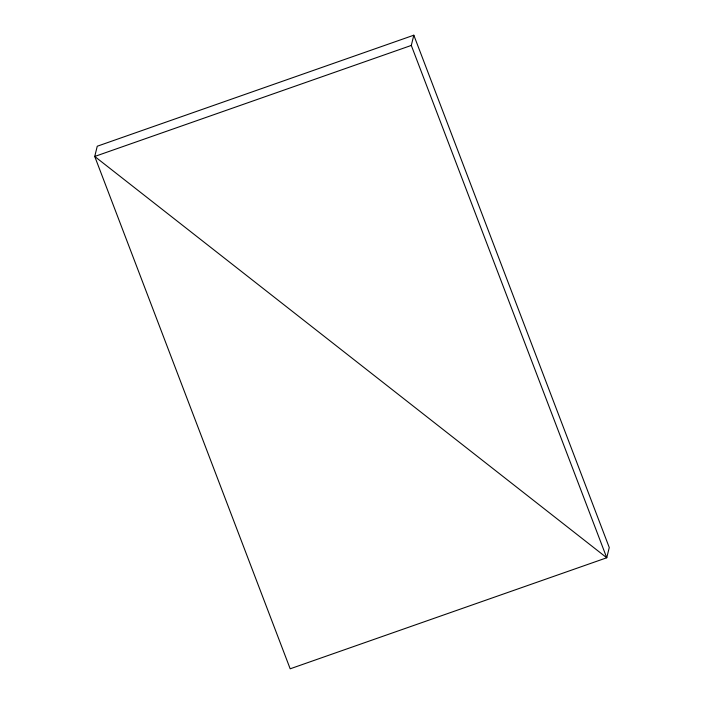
<?xml version="1.0" encoding="UTF-8"?>
<svg xmlns="http://www.w3.org/2000/svg" width="704" height="704" viewBox="0 0 704 704"><rect width="100%" height="100%" fill="white"/><g stroke="black" fill="none" stroke-linecap="round" stroke-linejoin="round"><path stroke-width="1.06" d="M411.303 45.434L94.732 156.464L606.751 557.77L411.303 45.434L413.82 35.2L97.249 146.23L94.732 156.464L290.18 668.8L606.751 557.77L609.268 547.536L413.82 35.2"/></g></svg>
